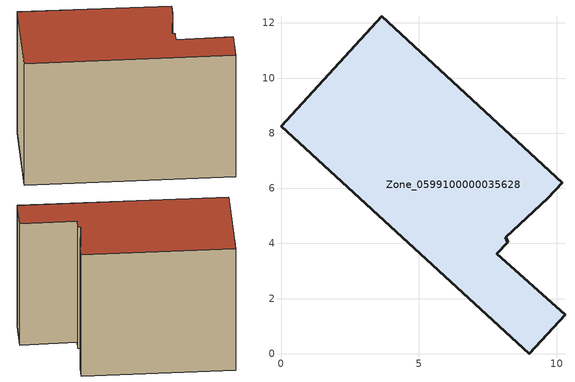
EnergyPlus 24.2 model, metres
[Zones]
Zone_0599100000035628
 floor ground (C_G): 8.23,4.05 7.84,3.62 10.31,1.41 9.01,0 0,8.26 3.66,12.24 10.2,6.2 9.69,5.64 8.15,4.22 z0
 wall outside (C_F): 9.01,0 10.31,1.41 7.84,3.62 8.23,4.05 8.15,4.22 9.69,5.64 10.2,6.2 3.66,12.24 0,8.26 9.01,0 z0:8.39
 roof outside (C_R): 7.84,3.62 8.23,4.05 8.15,4.22 9.69,5.64 10.2,6.2 3.66,12.24 0,8.26 9.01,0 10.31,1.41 z8.39
[BUILDING]
Pand.0599100000035628: North Axis=0; Terrain=City; Loads Convergence Tolerance Value=0.04; Temperature Convergence Tolerance Value=0.4; Solar Distribution=FullExterior; Maximum Number of Warmup Days=25; Minimum Number of Warmup Days=1
[Site:Location]
Rotterdam.The.Hague.AP_ZH_NLD Design_Conditions: Latitude=51.96; Longitude=4.45; Time Zone=1; Elevation=-4.5
[SITE:GROUNDTEMPERATURE:BUILDINGSURFACE]
18, 18, 18, 18, 18, 18, 18, 18, 18, 18, 18, 18
[MATERIAL] Thermal Absorptance=0.9; Solar Absorptance=0.7; Visible Absorptance=0.7
Name | Roughness | Thickness | Conductivity | Density | Specific Heat
G.TI.1975-1991 | MediumSmooth | 0.15 | 0.288461 | 540 | 1210
F.TI.1975-1991 | Rough | 0.3 | 0.230769 | 1920 | 840
R.TI.1975-1991 | MediumRough | 0.2 | 0.153846 | 1500 | 1000
[CONSTRUCTION]
C_G: G.TI.1975-1991
C_F: F.TI.1975-1991
C_R: R.TI.1975-1991
[ZONE]
Zone_0599100000035628: Type=1; Multiplier=1; Ceiling Height=Autocalculate; Volume=Autocalculate; Floor Area=autocalculate; Part of Total Floor Area=Yes
[ZONEINFILTRATION:DESIGNFLOWRATE]
Infil_Zone_0599100000035628: Zone or ZoneList or Space or SpaceList=Zone_0599100000035628; Schedule=AlwaysOn; Design Flow Rate Calculation Method=Flow/Area; Flow Rate per Floor Area=0.003; Constant Term Coefficient=1; Temperature Term Coefficient=0; Velocity Term Coefficient=0; Velocity Squared Term Coefficient=0
[HVACTEMPLATE:ZONE:IDEALLOADSAIRSYSTEM]
Zone_0599100000035628: Maximum Heating Supply Air Temperature=50; Minimum Cooling Supply Air Temperature=13; Maximum Heating Supply Air Humidity Ratio=0.0156; Minimum Cooling Supply Air Humidity Ratio=0.0077; Heating Limit=NoLimit; Cooling Limit=NoLimit; Dehumidification Control Type=ConstantSensibleHeatRatio; Cooling Sensible Heat Ratio=0.7; Dehumidification Setpoint=60; Humidification Control Type=None; Humidification Setpoint=30; Outdoor Air Method=None; Outdoor Air Flow Rate per Person=0.00944; Outdoor Air Flow Rate per Zone Floor Area=0; Outdoor Air Flow Rate per Zone=0; Demand Controlled Ventilation Type=None; Outdoor Air Economizer Type=NoEconomizer; Heat Recovery Type=None; Sensible Heat Recovery Effectiveness=0.7; Latent Heat Recovery Effectiveness=0.65
[ZONECONTROL:THERMOSTAT]
ThermostatControl_Zone_0599100000035628: Zone or ZoneList=Zone_0599100000035628; Control Type Schedule=DualSetpointControlType; Control 1=Thermostat_Zone_0599100000035628; Temperature Difference Between Cutout And Setpoint=0
[THERMOSTATSETPOINT:DUALSETPOINT]
Thermostat_Zone_0599100000035628: Heating Setpoint Temperature Schedule=HeatingSetpoint_Zone_0599100000035628; Cooling Setpoint Temperature Schedule=CoolingSetpoint_Zone_0599100000035628
[SCHEDULE:COMPACT]
HeatingSetpoint_Zone_0599100000035628: Through: 12/31, For: AllDays, Until: 24:00, 21
CoolingSetpoint_Zone_0599100000035628: Through: 12/31, For: AllDays, Until: 24:00, 24
DualSetpointControlType: Through: 12/31, For: AllDays, Until: 24:00, 4
AlwaysOn: Through: 12/31, For: AllDays, Until: 24:00, 1
